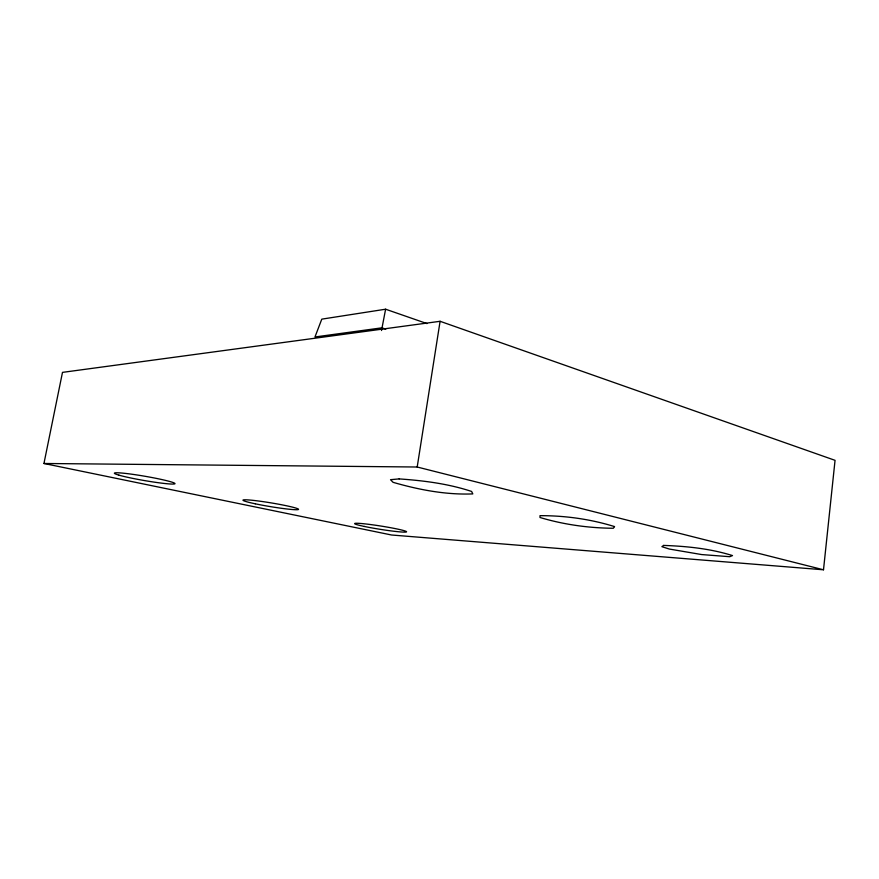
<?xml version="1.0" encoding="UTF-8"?>
<svg xmlns="http://www.w3.org/2000/svg" width="879" height="879" viewBox="0 0 879 879"><rect width="100%" height="100%" fill="white"/><g stroke="black" fill="none" stroke-linecap="round" stroke-linejoin="round"><path stroke-width="1.32" d="M823.502 569.79L835.05 460.332L440.093 321.296L62.486 372.377L43.95 463.486L391.551 535.003L823.502 569.79L417.195 467.013L43.95 463.486M381.519 330.526L385.606 309.21L426.985 323.593M417.195 467.013L440.093 321.296M385.606 309.21L321.791 319.143L314.968 336.976L381.871 327.834L385.771 329.142M614.509 526.576L613.344 528.257C588.622 528.07 563.703 524.587 540.014 517.5L540.003 515.665C565.098 515.588 590.534 519.137 614.509 526.576M663.645 545.419L661.876 546.672L669.315 549.045L701.629 554.561L729.735 556.704L732.504 555.583C710.353 548.628 686.796 546.222 663.645 545.419M399.154 478.901L390.507 479.681L393.078 482.329C418.854 489.779 445.917 494.976 472.814 493.91L471.616 491.449C448.268 483.703 423.612 480.604 399.154 478.901M118.885 475.132A30.787 2.165 9.8 0 0 171.394 484.043A30.787 2.165 9.8 0 0 143.409 476A30.787 2.165 9.8 0 0 118.885 475.132M255.251 503.799A28.216 1.901 9.4 0 0 298.497 509.457A28.216 1.901 9.4 0 0 258.415 500.997A28.216 1.901 9.4 0 0 255.251 503.799M364.313 526.444A26.249 1.67 9 0 0 406.175 532.026A26.249 1.67 9 0 0 371.169 524.631A26.249 1.67 9 0 0 364.313 526.444"/></g></svg>
